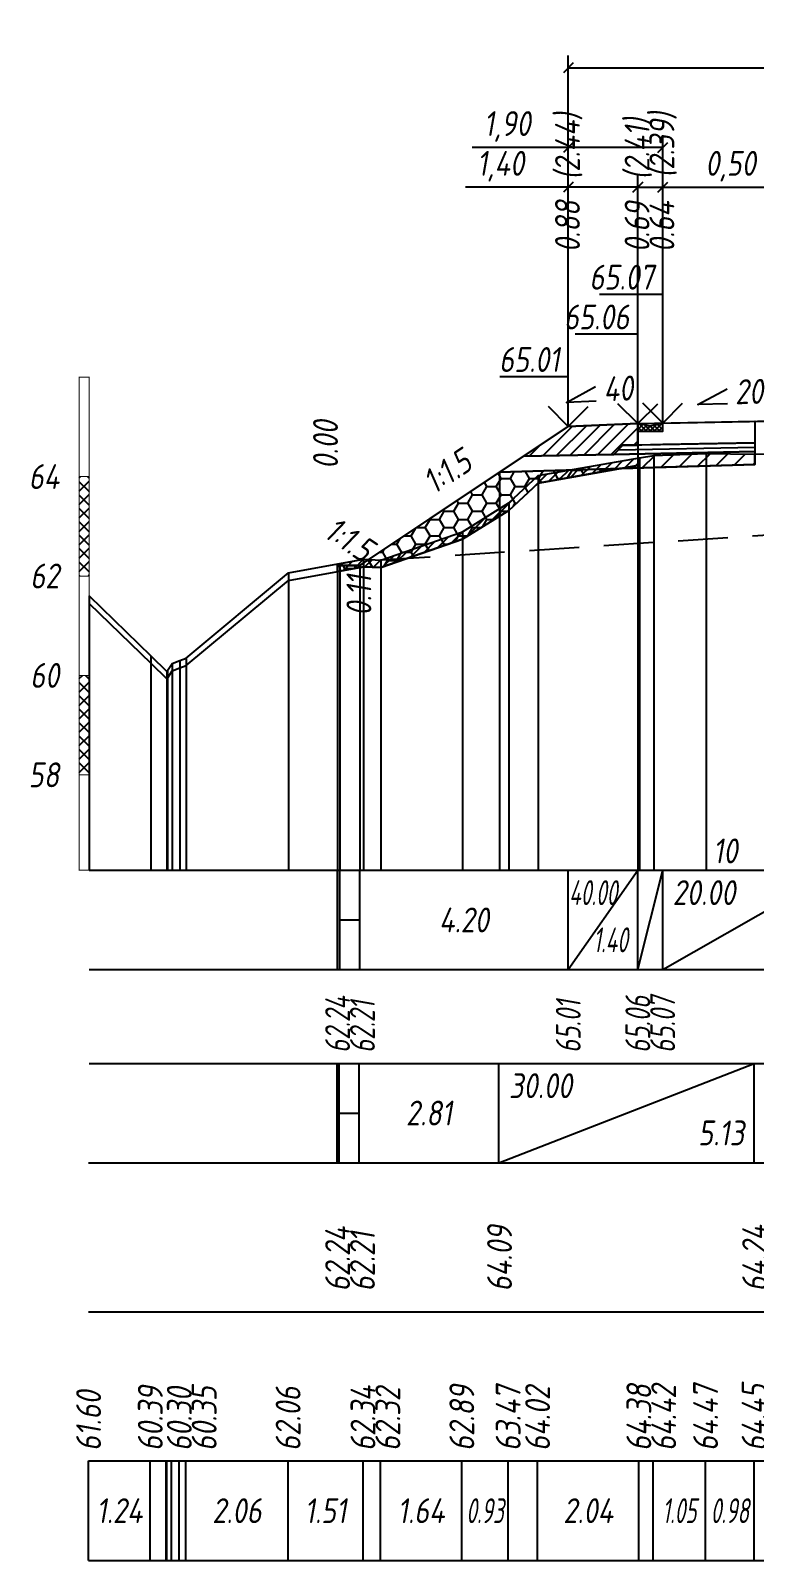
# Model space of a CAD drawing. Extents: x -717 to 1451, y -133302 to 233.
# Drawn here: x -394.8 to -321.9, y -131418.7 to -131264.8 of the extents above; entities that cross this region are included whole.
import ezdxf
from ezdxf.enums import TextEntityAlignment as Align

# ---------------------------------------------------------------- set-up
doc = ezdxf.new("R2010")
doc.units = 0
doc.linetypes.add('штриховая', pattern=[0.75, 0.5, -0.25])
for name, color, linetype in [('Интерполированный поперечник', 2, 'Continuous'), ('Код_510', 7, 'Continuous'), ('Код_514', 1, 'Continuous'), ('Код_516', 1, 'Continuous'), ('Контур_0', 7, 'Continuous'), ('Контур_2521', 7, 'Continuous'), ('Контур_2564', 7, 'Continuous'), ('Контур_2660', 7, 'Continuous'), ('Контур_2665', 7, 'Continuous'), ('Контур_400', 7, 'Continuous'), ('Контур_508', 7, 'Continuous'), ('Контур_512', 7, 'Continuous'), ('Контур_513', 7, 'Continuous'), ('Контур_818', 7, 'Continuous'), ('Красный поперечник', 1, 'Continuous'), ('Линейка абсолютных высот', 7, 'Continuous'), ('Объём_2501', 7, 'Continuous'), ('Объём_2564', 7, 'Continuous'), ('Объём_2650', 7, 'Continuous'), ('Объём_2660', 7, 'Continuous'), ('Объём_2661', 7, 'Continuous'), ('Объём_2663', 7, 'Continuous'), ('Объём_2664', 7, 'Continuous'), ('Объём_2665', 7, 'Continuous'), ('Объём_2666', 7, 'Continuous'), ('Откосы', 7, 'Continuous'), ('Отметки покрытия', 7, 'Continuous'), ('Рабочие отметки', 7, 'Continuous'), ('Рабочие отметки доп.', 7, 'Continuous'), ('Слои выравнивания', 7, 'Continuous'), ('Таблица', 7, 'Continuous'), ('Уклоны проезжей части', 7, 'Continuous'), ('Черный поперечник', 3, 'Continuous')]:
    doc.layers.add(name, color=color, linetype=linetype)
for name, color, linetype, true_color in [('Контур_2540', 2, 'Continuous', 0xffff00), ('Контур_2560', 2, 'Continuous', 0xffff00), ('Контур_2561', 7, 'Continuous', 0xff8040), ('Контур_2562', 3, 'Continuous', 0x00ff00), ('Контур_2563', 7, 'Continuous', 0xff8000), ('Контур_2570', 7, 'Continuous', 0x80ff00), ('Контур_2736', 4, 'Continuous', 0x00ffff), ('Контур_2737', 4, 'Continuous', 0x00ffff), ('Контур_2738', 4, 'Continuous', 0x00ffff), ('Контур_2739', 4, 'Continuous', 0x00ffff), ('Контур_2741', 4, 'Continuous', 0x00ffff), ('Контур_2742', 4, 'Continuous', 0x00ffff), ('Контур_2743', 4, 'Continuous', 0x00ffff), ('Контур_2744', 7, 'Continuous', 0xa4ffff), ('Контур_2745', 7, 'Continuous', 0xa4ffff), ('Контур_2747', 4, 'Continuous', 0x00ffff), ('Контур_2748', 4, 'Continuous', 0x00ffff), ('Контур_2749', 4, 'Continuous', 0x00ffff), ('Контур_2750', 4, 'Continuous', 0x00ffff), ('Контур_2751', 4, 'Continuous', 0x00ffff), ('Контур_2752', 4, 'Continuous', 0x00ffff), ('Контур_402', 7, 'Continuous', 0xff6464), ('Контур_703', 4, 'Continuous', 0x00ffff), ('Контур_705', 4, 'Continuous', 0x00ffff), ('Контур_707', 4, 'Continuous', 0x00ffff), ('Контур_720', 131, 'Continuous', 0xaaffff), ('Объём_2500', 7, 'Continuous', 0xc0c0c0), ('Объём_2520', 7, 'Continuous', 0x80ffff), ('Объём_2540', 2, 'Continuous', 0xffff00), ('Объём_2560', 2, 'Continuous', 0xffff00), ('Объём_2561', 7, 'Continuous', 0xff8040), ('Объём_2562', 3, 'Continuous', 0x00ff00), ('Объём_2563', 7, 'Continuous', 0xff8000), ('Объём_2570', 7, 'Continuous', 0x80ff00), ('Объём_2600', 7, 'Continuous', 0x808000), ('Объём_2746', 2, 'Continuous', 0xffff00)]:
    doc.layers.add(name, color=color, linetype=linetype, true_color=true_color)
doc.styles.get("Standard").update_dxf_attribs({"font": 'txt', "height": 2.5})
doc.styles.add('М', font='romand.shx', dxfattribs={"width": 0.8, "oblique": 10, "height": 2.5})
doc.dimstyles.new('ISO-25', dxfattribs={"dimtxt": 2.5, "dimasz": 2.5, "dimexe": 1.25, "dimexo": 0.625, "dimtad": 1, "dimtxsty": 'Standard', "dimcen": 2.5, "dimadec": 0, "dimazin": 0, "dimtfac": 1, "dimtmove": 0, "dimatfit": 3, "dimfxl": 1, "dimarcsym": 0})
pattern_1 = [(45.00000125, (-468.8622, 6.72375), (-0.6735192404, 0.673519211), []), (135.00000034, (-468.8622, 6.72375), (-0.673519222, -0.67351923), [])]

# ---------------------------------------------------------------- blocks, each defined once
blk = doc.blocks.new('_Oblique')
at = {"color": 0, "linetype": 'ByBlock', "lineweight": -2}
blk.add_line((-0.5, -0.5), (0.5, 0.5), dxfattribs=at)
blk = doc.blocks.new('*D2786')
at = {"color": 0, "lineweight": -2, "transparency": 16777216}
for p, q in [((-340.65, -131280.57), (-351, -131280.57)), ((-340.65, -131304.07), (-340.65, -131279.32)), ((-333.65, -131280.57), (-340.65, -131280.57)), ((-333.65, -131303.79), (-333.65, -131279.32))]:
    blk.add_line(p, q, dxfattribs=at)
at = {"layer": 'Defpoints', "color": 0, "transparency": 16777216}
for p in [(-333.65, -131280.57), (-340.65, -131304.7), (-333.65, -131304.42)]:
    blk.add_point(p, dxfattribs=at)
at = {"color": 0, "lineweight": -2, "transparency": 16777216, "rotation": 180}
blk.add_blockref('_Oblique', (-340.65, -131280.57), dxfattribs=at)
at = {"color": 0, "lineweight": -2, "transparency": 16777216}
blk.add_blockref('_Oblique', (-333.65, -131280.57), dxfattribs=at)
at = {"color": 0, "transparency": 16777216, "insert": (-347.46, -131278.46), "char_height": 2.5, "width": 8.75, "attachment_point": 5, "style": 'М'}
blk.add_mtext('1,40', dxfattribs=at)
blk = doc.blocks.new('*D2788')
at = {"color": 0, "lineweight": -2, "transparency": 16777216}
for p, q in [((-333.65, -131303.79), (-333.65, -131279.32)), ((-333.65, -131280.57), (-331.15, -131280.57)), ((-331.15, -131303.74), (-331.15, -131279.32)), ((-331.15, -131280.57), (-320.56, -131280.57))]:
    blk.add_line(p, q, dxfattribs=at)
at = {"layer": 'Defpoints', "color": 0, "transparency": 16777216}
for p in [(-331.15, -131280.57), (-333.65, -131304.42), (-331.15, -131304.37)]:
    blk.add_point(p, dxfattribs=at)
at = {"color": 0, "lineweight": -2, "transparency": 16777216, "rotation": 180}
blk.add_blockref('_Oblique', (-333.65, -131280.57), dxfattribs=at)
at = {"color": 0, "lineweight": -2, "transparency": 16777216}
blk.add_blockref('_Oblique', (-331.15, -131280.57), dxfattribs=at)
at = {"color": 0, "transparency": 16777216, "insert": (-324.32, -131278.46), "char_height": 2.5, "width": 9.1667, "attachment_point": 5, "style": 'М'}
blk.add_mtext('0,50', dxfattribs=at)
blk = doc.blocks.new('*D2791')
at = {"color": 0, "lineweight": -2, "transparency": 16777216}
for p, q in [((-340.65, -131304.07), (-340.65, -131275.32)), ((-331.15, -131303.74), (-331.15, -131275.32)), ((-340.65, -131276.57), (-350.33, -131276.57)), ((-331.15, -131276.57), (-340.65, -131276.57))]:
    blk.add_line(p, q, dxfattribs=at)
at = {"layer": 'Defpoints', "color": 0, "transparency": 16777216}
for p in [(-331.15, -131276.57), (-340.65, -131304.7), (-331.15, -131304.37)]:
    blk.add_point(p, dxfattribs=at)
at = {"color": 0, "lineweight": -2, "transparency": 16777216, "rotation": 180}
blk.add_blockref('_Oblique', (-340.65, -131276.57), dxfattribs=at)
at = {"color": 0, "lineweight": -2, "transparency": 16777216}
blk.add_blockref('_Oblique', (-331.15, -131276.57), dxfattribs=at)
at = {"color": 0, "transparency": 16777216, "insert": (-346.79, -131274.46), "char_height": 2.5, "width": 8.75, "attachment_point": 5, "style": 'М'}
blk.add_mtext('1,90', dxfattribs=at)
blk = doc.blocks.new('*D2792')
at = {"color": 0, "lineweight": -2, "transparency": 16777216}
for p, q in [((-340.65, -131304.07), (-340.65, -131267.32)), ((-219.43, -131304.63), (-219.43, -131267.32)), ((-340.65, -131268.57), (-219.43, -131268.57))]:
    blk.add_line(p, q, dxfattribs=at)
at = {"layer": 'Defpoints', "color": 0, "transparency": 16777216}
for p in [(-219.43, -131268.57), (-340.65, -131304.7), (-219.43, -131305.25)]:
    blk.add_point(p, dxfattribs=at)
at = {"color": 0, "lineweight": -2, "transparency": 16777216, "rotation": 180}
blk.add_blockref('_Oblique', (-340.65, -131268.57), dxfattribs=at)
at = {"color": 0, "lineweight": -2, "transparency": 16777216}
blk.add_blockref('_Oblique', (-219.43, -131268.57), dxfattribs=at)
at = {"color": 0, "transparency": 16777216, "insert": (-280.04, -131266.46), "char_height": 2.5, "width": 12.5, "attachment_point": 5, "style": 'М'}
blk.add_mtext('24,24', dxfattribs=at)

msp = doc.modelspace()

# ---------------------------------------------------------------- hatches: boundary and pattern name
h = msp.add_hatch()
h.set_pattern_fill('ANSI37', color=256, scale=0.1)
h.set_pattern_definition([(45, (-332.4039, -131304.60292), (-0.22451, 0.22451), []), (135, (-332.4039, -131304.60292), (-0.22451, -0.22451), [])])
h.paths.add_polyline_path([(-333.654, -131304.353), (-333.654, -131305.106), (-331.148, -131305.106), (-331.154, -131304.303), (-332.404, -131304.603)])
at = {"layer": 'Линейка абсолютных высот'}
h = msp.add_hatch(dxfattribs=at)
h.set_pattern_fill('ANSI37', scale=0.3, style=0)
h.set_pattern_definition(pattern_1)
h.paths.add_polyline_path([(-388.862, -131319.678), (-388.862, -131309.678), (-389.862, -131309.678), (-389.862, -131319.678)])
h = msp.add_hatch(dxfattribs=at)
h.set_pattern_fill('ANSI37', scale=0.3, style=0)
h.set_pattern_definition(pattern_1)
h.paths.add_polyline_path([(-388.862, -131339.678), (-388.862, -131329.678), (-389.862, -131329.678), (-389.862, -131339.678)])
at = {"layer": 'Объём_2563'}
h = msp.add_hatch(dxfattribs=at)
h.set_pattern_fill('ANSI31', color=256, scale=0.3)
h.set_pattern_definition([(45, (-468.8622, 6.72375), (-0.673519209, 0.673519209), [])])
h.paths.add_polyline_path([(-340.654, -131304.633), (-333.654, -131304.353), (-333.654, -131306.503), (-335.154, -131306.533), (-336.072, -131307.451), (-345.154, -131307.633)])
at = {"layer": 'Объём_2570'}
h = msp.add_hatch(dxfattribs=at)
h.set_pattern_fill('ANSI31', color=256, scale=0.2)
h.set_pattern_definition([(45, (-468.8622, 6.72375), (-0.449012806, 0.449012806), [])])
h.paths.add_polyline_path([(-333.497, -131308.527), (-343.685, -131310.33), (-346.644, -131313.083), (-351.309, -131315.973), (-359.504, -131318.837), (-361.252, -131318.751), (-363.862, -131319.225), (-363.862, -131318.475), (-361.252, -131318.001), (-359.504, -131318.087), (-351.309, -131315.223), (-346.644, -131312.333), (-343.685, -131309.58), (-333.497, -131307.777)])
at = {"layer": 'Объём_2600'}
h = msp.add_hatch(dxfattribs=at)
h.set_pattern_fill('ANSI31', color=6, scale=0.4)
h.set_pattern_definition([(45, (-468.8622, 6.7237), (-0.898025612, 0.898025612), [])])
h.paths.add_polyline_path([(-332.05, -131307.563), (-326.783, -131307.341), (-321.898, -131307.419), (-321.898, -131308.473), (-335.497, -131308.881), (-333.497, -131308.527), (-333.497, -131307.777)])
h = msp.add_hatch(dxfattribs=at)
h.set_pattern_fill('HONEY', color=5, scale=0.3)
h.set_pattern_definition([(0, (-468.8622, 6.72375), (1.42875, 0.8248891935), [0.9525, -1.905]), (120, (-468.8622, 6.72375), (-1.428749997, 0.824889199), [0.9525, -1.905]), (60, (-468.8622, 6.72375), (3e-09, 1.6497783924), [-1.905, 0.9525])])
h.paths.add_polyline_path([(-343.685, -131310.33), (-346.644, -131313.083), (-351.309, -131315.973), (-359.504, -131318.837), (-361.252, -131318.751), (-363.862, -131319.225), (-363.862, -131318.475), (-363.64, -131318.624), (-361.64, -131318.624), (-347.569, -131309.243), (-335.497, -131308.881)])

# ---------------------------------------------------------------- linework, layer by layer
msp.add_lwpolyline([(-333.654, -131304.353), (-333.654, -131305.106), (-331.148, -131305.106), (-331.154, -131304.303), (-332.404, -131304.603), (-333.654, -131304.353)])
at = {"layer": 'Интерполированный поперечник', "linetype": 'штриховая', "ltscale": 10, "flags": 128}
msp.add_lwpolyline([(-359.532, -131318.067), (-220.643, -131309.078)], dxfattribs=at)
at = {"layer": 'Код_510'}
for p, q in [((-388.916, -131418.698), (-388.916, -131408.698)), ((-382.707, -131418.698), (-382.707, -131408.698)), ((-381.1, -131418.698), (-381.1, -131408.698)), ((-381.036, -131418.698), (-381.036, -131408.698)), ((-380.566, -131418.698), (-380.566, -131408.698)), ((-379.786, -131418.698), (-379.786, -131408.698)), ((-379.145, -131418.698), (-379.145, -131408.698)), ((-368.841, -131418.698), (-368.841, -131408.698)), ((-361.306, -131418.698), (-361.306, -131408.698)), ((-359.559, -131418.698), (-359.559, -131408.698)), ((-351.363, -131418.698), (-351.363, -131408.698)), ((-346.698, -131418.698), (-346.698, -131408.698)), ((-343.74, -131418.698), (-343.74, -131408.698)), ((-333.552, -131418.698), (-333.552, -131408.698)), ((-332.104, -131418.698), (-332.104, -131408.698)), ((-326.838, -131418.698), (-326.838, -131408.698)), ((-321.952, -131418.698), (-321.952, -131408.698))]:
    msp.add_line(p, q, dxfattribs=at)
at = {"layer": 'Код_514'}
for p, q in [((-363.862, -131359.276), (-363.862, -131349.276)), ((-363.64, -131359.276), (-363.64, -131349.276)), ((-361.64, -131359.276), (-361.64, -131349.276)), ((-340.654, -131359.276), (-340.654, -131349.276)), ((-340.654, -131359.276), (-333.654, -131349.276)), ((-333.654, -131359.276), (-333.654, -131349.276)), ((-333.654, -131359.276), (-331.154, -131349.276)), ((-331.154, -131359.276), (-331.154, -131349.276)), ((-331.154, -131359.276), (-313.654, -131349.276)), ((-363.64, -131354.276), (-361.64, -131354.276))]:
    msp.add_line(p, q, dxfattribs=at)
at = {"layer": 'Код_516'}
for p, q in [((-363.916, -131378.698), (-363.916, -131368.698)), ((-363.694, -131378.698), (-363.694, -131368.698)), ((-361.694, -131378.698), (-361.694, -131368.698)), ((-347.624, -131378.698), (-347.624, -131368.698)), ((-347.624, -131378.698), (-321.952, -131368.698)), ((-321.952, -131378.698), (-321.952, -131368.698)), ((-363.694, -131373.698), (-361.694, -131373.698))]:
    msp.add_line(p, q, dxfattribs=at)
at = {"layer": 'Контур_0', "flags": 128}
for points in [[(-340.654, -131304.633), (-360.743, -131318.026), (-360.743, -131318.026), (-360.743, -131318.026), (-360.743, -131318.026), (-360.743, -131318.026), (-360.743, -131318.026), (-360.743, -131318.026), (-360.743, -131318.026), (-360.743, -131318.026), (-360.743, -131318.026), (-360.743, -131318.026), (-360.743, -131318.026), (-360.743, -131318.026), (-360.743, -131318.026), (-361.64, -131318.624), (-363.64, -131318.624), (-363.862, -131318.475), (-363.862, -131318.475), (-363.862, -131318.475), (-363.862, -131318.475), (-363.862, -131318.475), (-363.862, -131318.475), (-363.862, -131318.475), (-363.862, -131318.475), (-363.862, -131318.475), (-363.862, -131318.475), (-363.862, -131318.475), (-363.862, -131318.475), (-363.862, -131318.475)], [(-340.654, -131304.633), (-360.743, -131318.026), (-360.743, -131318.026), (-360.743, -131318.026), (-360.743, -131318.026), (-360.743, -131318.026), (-360.743, -131318.026), (-360.743, -131318.026), (-360.743, -131318.026), (-360.743, -131318.026), (-360.743, -131318.026), (-360.743, -131318.026), (-360.743, -131318.026), (-360.743, -131318.026), (-360.743, -131318.026), (-361.64, -131318.624)], [(-331.154, -131306.453), (-333.654, -131306.503), (-333.654, -131304.353), (-321.898, -131304.118), (-321.898, -131306.268), (-331.154, -131306.453), (-331.154, -131306.453)], [(-345.154, -131307.633), (-336.072, -131307.451), (-335.154, -131306.533), (-333.654, -131306.503)], [(-335.154, -131306.533), (-321.898, -131306.268), (-321.898, -131307.168), (-336.072, -131307.451), (-335.154, -131306.533), (-335.154, -131306.533)]]:
    msp.add_lwpolyline(points, dxfattribs=at)
at = {"layer": 'Контур_2521', "color": 250, "flags": 128}
msp.add_lwpolyline([(-335.613, -131306.992), (-321.898, -131306.718)], dxfattribs=at)
at = {"layer": 'Контур_2540', "flags": 128}
msp.add_lwpolyline([(-336.072, -131307.451), (-321.898, -131307.168), (-321.898, -131308.473), (-347.569, -131309.243), (-345.154, -131307.633), (-336.072, -131307.451), (-336.072, -131307.451)], dxfattribs=at)
at = {"layer": 'Контур_2560', "flags": 128}
msp.add_lwpolyline([(-340.654, -131304.633), (-340.654, -131304.633), (-340.654, -131304.633), (-333.654, -131304.353)], dxfattribs=at)
at = {"layer": 'Контур_2561', "flags": 128}
msp.add_lwpolyline([(-333.654, -131304.353), (-333.654, -131304.353), (-340.654, -131304.633), (-340.654, -131304.633), (-333.654, -131304.353)], dxfattribs=at)
at = {"layer": 'Контур_2562', "flags": 128}
msp.add_lwpolyline([(-340.654, -131304.633), (-340.654, -131304.633), (-340.654, -131304.633), (-340.654, -131304.633), (-340.654, -131304.633)], dxfattribs=at)
at = {"layer": 'Контур_2563', "flags": 128}
msp.add_lwpolyline([(-340.654, -131304.633), (-333.654, -131304.353), (-333.654, -131306.503), (-335.154, -131306.533), (-336.072, -131307.451), (-345.154, -131307.633), (-340.654, -131304.633), (-340.654, -131304.633)], dxfattribs=at)
at = {"layer": 'Контур_2564', "flags": 128}
msp.add_lwpolyline([(-340.654, -131304.633), (-333.654, -131304.353)], dxfattribs=at)
at = {"layer": 'Контур_2570', "flags": 128}
msp.add_lwpolyline([(-388.862, -131322.436), (-382.652, -131328.456), (-381.046, -131330.026), (-380.982, -131329.942), (-380.511, -131329.225), (-379.732, -131328.93), (-379.09, -131328.688), (-368.787, -131320.121), (-361.252, -131318.751), (-359.504, -131318.837), (-359.504, -131318.837), (-351.309, -131315.973), (-346.644, -131313.083), (-343.685, -131310.33), (-333.497, -131308.527), (-333.497, -131307.777), (-332.05, -131307.563), (-326.783, -131307.341), (-321.898, -131307.419)], dxfattribs=at)
at = {"layer": 'Контур_2660', "flags": 128}
msp.add_lwpolyline([(-347.569, -131309.243), (-321.898, -131308.473)], dxfattribs=at)
at = {"layer": 'Контур_2665', "flags": 128}
msp.add_lwpolyline([(-340.654, -131304.633), (-340.654, -131304.633)], dxfattribs=at)
at = {"layer": 'Контур_2736', "flags": 128}
for points in [[(-340.654, -131304.633), (-360.743, -131318.026)], [(-360.743, -131318.026), (-361.64, -131318.624)]]:
    msp.add_lwpolyline(points, dxfattribs=at)
at = {"layer": 'Контур_2737', "flags": 128}
msp.add_lwpolyline([(-360.743, -131318.026), (-360.743, -131318.026)], dxfattribs=at)
at = {"layer": 'Контур_2738', "flags": 128}
msp.add_lwpolyline([(-360.743, -131318.026), (-360.743, -131318.026)], dxfattribs=at)
at = {"layer": 'Контур_2739', "flags": 128}
msp.add_lwpolyline([(-360.743, -131318.026), (-360.743, -131318.026)], dxfattribs=at)
at = {"layer": 'Контур_2741', "flags": 128}
msp.add_lwpolyline([(-363.862, -131318.475), (-363.862, -131318.475)], dxfattribs=at)
at = {"layer": 'Контур_2742', "flags": 128}
msp.add_lwpolyline([(-363.862, -131318.475), (-363.862, -131318.475)], dxfattribs=at)
at = {"layer": 'Контур_2743', "flags": 128}
msp.add_lwpolyline([(-363.862, -131318.475), (-363.862, -131318.475)], dxfattribs=at)
at = {"layer": 'Контур_2744', "flags": 128}
msp.add_lwpolyline([(-363.862, -131318.475), (-363.862, -131318.475)], dxfattribs=at)
msp.add_lwpolyline([(-363.862, -131318.475), (-363.862, -131318.475)], dxfattribs=at)
msp.add_lwpolyline([(-363.862, -131318.475), (-363.862, -131318.475)], dxfattribs=at)
msp.add_lwpolyline([(-363.862, -131318.475), (-363.862, -131318.475)], dxfattribs=at)
msp.add_lwpolyline([(-363.862, -131318.475), (-363.862, -131318.475)], dxfattribs=at)
msp.add_lwpolyline([(-363.862, -131318.475), (-363.862, -131318.475)], dxfattribs=at)
at = {"layer": 'Контур_2745', "flags": 128}
msp.add_lwpolyline([(-360.743, -131318.026), (-360.743, -131318.026)], dxfattribs=at)
msp.add_lwpolyline([(-360.743, -131318.026), (-360.743, -131318.026)], dxfattribs=at)
msp.add_lwpolyline([(-360.743, -131318.026), (-360.743, -131318.026)], dxfattribs=at)
msp.add_lwpolyline([(-360.743, -131318.026), (-360.743, -131318.026)], dxfattribs=at)
msp.add_lwpolyline([(-360.743, -131318.026), (-360.743, -131318.026)], dxfattribs=at)
msp.add_lwpolyline([(-360.743, -131318.026), (-360.743, -131318.026)], dxfattribs=at)
at = {"layer": 'Контур_2747', "flags": 128}
msp.add_lwpolyline([(-360.743, -131318.026), (-360.743, -131318.026)], dxfattribs=at)
at = {"layer": 'Контур_2748', "flags": 128}
msp.add_lwpolyline([(-360.743, -131318.026), (-360.743, -131318.026)], dxfattribs=at)
at = {"layer": 'Контур_2749', "flags": 128}
msp.add_lwpolyline([(-360.743, -131318.026), (-360.743, -131318.026)], dxfattribs=at)
at = {"layer": 'Контур_2750', "flags": 128}
msp.add_lwpolyline([(-363.862, -131318.475), (-363.862, -131318.475)], dxfattribs=at)
at = {"layer": 'Контур_2751', "flags": 128}
msp.add_lwpolyline([(-363.862, -131318.475), (-363.862, -131318.475)], dxfattribs=at)
at = {"layer": 'Контур_2752', "flags": 128}
msp.add_lwpolyline([(-363.862, -131318.475), (-363.862, -131318.475)], dxfattribs=at)
at = {"layer": 'Контур_400', "flags": 128}
msp.add_lwpolyline([(-333.654, -131304.353), (-331.154, -131304.303), (-331.154, -131304.303), (-331.154, -131304.303), (-331.154, -131304.303), (-331.154, -131304.303), (-331.154, -131304.303), (-313.654, -131303.953), (-291.372, -131303.507)], dxfattribs=at)
at = {"layer": 'Контур_402', "flags": 128}
msp.add_lwpolyline([(-347.569, -131309.243), (-321.898, -131308.473), (-321.898, -131307.419), (-297.692, -131306.843), (-291.372, -131306.751), (-278.278, -131306.561), (-261.245, -131306.36), (-259.898, -131306.387), (-259.898, -131306.337), (-258.632, -131306.362), (-258.632, -131306.312), (-240.944, -131306.666), (-240.944, -131309.07), (-212.32, -131309.929)], dxfattribs=at)
at = {"layer": 'Контур_508', "flags": 128}
msp.add_lwpolyline([(-363.862, -131318.475), (-363.64, -131318.624), (-361.64, -131318.624), (-347.569, -131309.243), (-321.898, -131308.473), (-321.898, -131307.419), (-297.692, -131306.843), (-291.372, -131306.751), (-278.278, -131306.561), (-261.245, -131306.36), (-259.898, -131306.387), (-259.898, -131306.337), (-258.632, -131306.362), (-258.632, -131306.312), (-240.944, -131306.666), (-240.944, -131309.07), (-212.32, -131309.929), (-202.937, -131316.184), (-200.937, -131316.184), (-191.087, -131309.617)], dxfattribs=at)
at = {"layer": 'Контур_512', "flags": 128}
msp.add_lwpolyline([(-363.862, -131318.475), (-363.64, -131318.624), (-361.64, -131318.624), (-347.569, -131309.243), (-321.898, -131308.473)], dxfattribs=at)
at = {"layer": 'Контур_513', "flags": 128}
msp.add_lwpolyline([(-363.862, -131318.475), (-363.64, -131318.624), (-361.64, -131318.624), (-347.569, -131309.243), (-321.898, -131308.473), (-321.898, -131307.419), (-297.692, -131306.843), (-291.372, -131306.751), (-278.278, -131306.561), (-261.245, -131306.36), (-259.898, -131306.387), (-259.898, -131306.337), (-258.632, -131306.362), (-258.632, -131306.312), (-240.944, -131306.666), (-240.944, -131309.07), (-212.32, -131309.929), (-202.937, -131316.184), (-200.937, -131316.184), (-191.087, -131309.617)], dxfattribs=at)
at = {"layer": 'Контур_703', "flags": 128}
msp.add_lwpolyline([(-340.654, -131304.633), (-360.743, -131318.026)], dxfattribs=at)
at = {"layer": 'Контур_705', "flags": 128}
msp.add_lwpolyline([(-360.743, -131318.026), (-360.743, -131318.026)], dxfattribs=at)
at = {"layer": 'Контур_707', "flags": 128}
msp.add_lwpolyline([(-363.64, -131318.624), (-363.862, -131318.475)], dxfattribs=at)
at = {"layer": 'Контур_720', "flags": 128}
msp.add_lwpolyline([(-361.64, -131318.624), (-363.64, -131318.624)], dxfattribs=at)
at = {"layer": 'Контур_818', "flags": 128}
msp.add_lwpolyline([(-363.862, -131319.225), (-361.252, -131318.751), (-359.504, -131318.837), (-359.504, -131318.837), (-351.309, -131315.973), (-346.644, -131313.083), (-343.685, -131310.33), (-333.497, -131308.527), (-333.497, -131307.777), (-332.05, -131307.563), (-326.783, -131307.341), (-321.898, -131307.419)], dxfattribs=at)
at = {"layer": 'Красный поперечник'}
for p, q in [((-361.64, -131318.624), (-340.654, -131304.633)), ((-340.654, -131304.633), (-333.654, -131304.353)), ((-333.654, -131304.353), (-331.154, -131304.303)), ((-331.154, -131304.303), (-313.654, -131303.953)), ((-347.569, -131309.243), (-347.569, -131349.276)), ((-363.862, -131318.475), (-363.862, -131349.276)), ((-363.862, -131318.475), (-363.64, -131318.624)), ((-363.64, -131318.624), (-363.64, -131349.276)), ((-363.64, -131318.624), (-361.64, -131318.624)), ((-361.64, -131318.624), (-361.64, -131349.276))]:
    msp.add_line(p, q, dxfattribs=at)
at = {"layer": 'Линейка абсолютных высот', "color": 7, "const_width": 0.1, "flags": 128}
for points in [[(-388.862, -131309.678), (-388.862, -131299.678), (-389.862, -131299.678), (-389.862, -131309.678), (-388.862, -131309.678)], [(-388.862, -131319.678), (-388.862, -131309.678), (-389.862, -131309.678), (-389.862, -131319.678), (-388.862, -131319.678)], [(-388.862, -131329.678), (-388.862, -131319.678), (-389.862, -131319.678), (-389.862, -131329.678), (-388.862, -131329.678)], [(-388.862, -131339.678), (-388.862, -131329.678), (-389.862, -131329.678), (-389.862, -131339.678), (-388.862, -131339.678)], [(-388.862, -131349.276), (-388.862, -131339.678), (-389.862, -131339.678), (-389.862, -131349.276), (-388.862, -131349.276)]]:
    msp.add_lwpolyline(points, dxfattribs=at)
at = {"layer": 'Объём_2500', "flags": 128}
msp.add_lwpolyline([(-331.154, -131306.453), (-333.654, -131306.503), (-333.654, -131304.353), (-321.898, -131304.118), (-321.898, -131306.268), (-331.154, -131306.453), (-331.154, -131306.453)], dxfattribs=at)
at = {"layer": 'Объём_2501', "flags": 128}
msp.add_lwpolyline([(-333.654, -131304.353), (-331.154, -131304.303), (-331.154, -131304.303), (-331.154, -131304.303), (-331.154, -131304.303), (-331.154, -131304.303), (-331.154, -131304.303), (-313.654, -131303.953), (-291.372, -131303.507)], dxfattribs=at)
at = {"layer": 'Объём_2520', "color": 250, "flags": 128}
msp.add_lwpolyline([(-335.154, -131306.533), (-321.898, -131306.268), (-321.898, -131307.168), (-336.072, -131307.451), (-335.154, -131306.533), (-335.154, -131306.533)], dxfattribs=at)
at = {"layer": 'Объём_2540', "flags": 128}
msp.add_lwpolyline([(-336.072, -131307.451), (-321.898, -131307.168), (-321.898, -131308.473), (-347.569, -131309.243), (-345.154, -131307.633), (-336.072, -131307.451), (-336.072, -131307.451)], dxfattribs=at)
at = {"layer": 'Объём_2560', "flags": 128}
msp.add_lwpolyline([(-340.654, -131304.633), (-340.654, -131304.633), (-340.654, -131304.633), (-333.654, -131304.353)], dxfattribs=at)
at = {"layer": 'Объём_2561', "flags": 128}
msp.add_lwpolyline([(-333.654, -131304.353), (-333.654, -131304.353), (-340.654, -131304.633), (-340.654, -131304.633), (-333.654, -131304.353)], dxfattribs=at)
at = {"layer": 'Объём_2562', "flags": 128}
msp.add_lwpolyline([(-340.654, -131304.633), (-340.654, -131304.633), (-340.654, -131304.633), (-340.654, -131304.633), (-340.654, -131304.633)], dxfattribs=at)
at = {"layer": 'Объём_2563', "color": 250, "flags": 128}
msp.add_lwpolyline([(-340.654, -131304.633), (-333.654, -131304.353), (-333.654, -131306.503), (-335.154, -131306.533), (-336.072, -131307.451), (-345.154, -131307.633), (-340.654, -131304.633), (-340.654, -131304.633)], dxfattribs=at)
at = {"layer": 'Объём_2564', "flags": 128}
msp.add_lwpolyline([(-340.654, -131304.633), (-333.654, -131304.353)], dxfattribs=at)
at = {"layer": 'Объём_2570', "flags": 128}
msp.add_lwpolyline([(-333.497, -131308.527), (-343.685, -131310.33), (-346.644, -131313.083), (-351.309, -131315.973), (-359.504, -131318.837), (-361.252, -131318.751), (-363.862, -131319.225), (-363.862, -131318.475), (-361.252, -131318.001), (-359.504, -131318.087), (-351.309, -131315.223), (-346.644, -131312.333), (-343.685, -131309.58), (-333.497, -131307.777), (-333.497, -131308.527), (-333.497, -131308.527)], dxfattribs=at)
at = {"layer": 'Объём_2600', "color": 5, "flags": 128}
msp.add_lwpolyline([(-343.685, -131310.33), (-346.644, -131313.083), (-351.309, -131315.973), (-359.504, -131318.837), (-361.252, -131318.751), (-363.862, -131319.225), (-363.862, -131318.475), (-363.64, -131318.624), (-361.64, -131318.624), (-347.569, -131309.243), (-335.497, -131308.881), (-343.685, -131310.33), (-343.685, -131310.33)], dxfattribs=at)
at = {"layer": 'Объём_2650', "color": 6, "flags": 128}
msp.add_lwpolyline([(-332.05, -131307.563), (-326.783, -131307.341), (-321.898, -131307.419), (-321.898, -131308.473), (-335.497, -131308.881), (-333.497, -131308.527), (-333.497, -131307.777), (-332.05, -131307.563), (-332.05, -131307.563)], dxfattribs=at)
at = {"layer": 'Объём_2660', "flags": 128}
msp.add_lwpolyline([(-347.569, -131309.243), (-321.898, -131308.473)], dxfattribs=at)
at = {"layer": 'Объём_2661', "flags": 128}
msp.add_lwpolyline([(-340.654, -131304.633), (-360.743, -131318.026)], dxfattribs=at)
at = {"layer": 'Объём_2663', "flags": 128}
for points in [[(-363.64, -131318.624), (-363.862, -131318.475)], [(-360.743, -131318.026), (-361.64, -131318.624)]]:
    msp.add_lwpolyline(points, dxfattribs=at)
at = {"layer": 'Объём_2664', "flags": 128}
msp.add_lwpolyline([(-361.64, -131318.624), (-363.64, -131318.624)], dxfattribs=at)
at = {"layer": 'Объём_2665', "flags": 128}
msp.add_lwpolyline([(-340.654, -131304.633), (-340.654, -131304.633)], dxfattribs=at)
at = {"layer": 'Объём_2666', "flags": 128}
msp.add_lwpolyline([(-340.654, -131304.633), (-360.743, -131318.026)], dxfattribs=at)
at = {"layer": 'Объём_2746', "flags": 128}
msp.add_lwpolyline([(-321.898, -131308.473), (-335.497, -131308.881), (-333.497, -131308.527), (-333.497, -131307.777), (-332.05, -131307.563), (-326.783, -131307.341), (-321.898, -131307.419), (-321.898, -131308.473), (-321.898, -131308.473)], dxfattribs=at)
at = {"layer": 'Откосы', "color": 1, "flags": 128}
for points in [[(-337.845, -131302.099), (-340.843, -131302.219), (-337.905, -131300.601)], [(-324.63, -131302.361), (-327.629, -131302.421), (-324.66, -131300.861)]]:
    msp.add_lwpolyline(points, dxfattribs=at)
at = {"layer": 'Отметки покрытия', "color": 1}
for p, q in [((-331.154, -131291.353), (-337.504, -131291.353)), ((-331.154, -131304.303), (-331.154, -131291.353)), ((-333.654, -131295.353), (-339.954, -131295.353)), ((-333.654, -131304.353), (-333.654, -131295.353)), ((-340.654, -131299.633), (-347.554, -131299.633)), ((-340.654, -131304.633), (-340.654, -131299.633)), ((-333.654, -131304.353), (-335.654, -131302.353)), ((-333.654, -131304.353), (-331.654, -131302.353)), ((-331.154, -131304.303), (-333.154, -131302.303)), ((-331.154, -131304.303), (-329.154, -131302.303)), ((-340.654, -131304.633), (-342.654, -131302.633)), ((-340.654, -131304.633), (-338.654, -131302.633))]:
    msp.add_line(p, q, dxfattribs=at)
at = {"layer": 'Слои выравнивания'}
msp.add_line((-333.654, -131304.353), (-333.654, -131349.276), dxfattribs=at)
at = {"layer": 'Таблица'}
for p, q in [((-388.862, -131349.276), (-166.087, -131349.276)), ((-388.862, -131359.276), (-166.087, -131359.276)), ((-388.862, -131368.698), (-166.087, -131368.698)), ((-388.916, -131378.698), (-166.141, -131378.698)), ((-388.916, -131393.698), (-166.141, -131393.698)), ((-388.916, -131408.698), (-166.141, -131408.698)), ((-388.916, -131418.698), (-166.141, -131418.698))]:
    msp.add_line(p, q, dxfattribs=at)
at = {"layer": 'Черный поперечник', "color": 7}
for p, q in [((-333.497, -131307.777), (-333.497, -131349.276)), ((-332.05, -131307.563), (-332.05, -131349.276)), ((-326.783, -131307.341), (-326.783, -131349.276)), ((-343.685, -131309.58), (-343.685, -131349.276)), ((-346.644, -131312.333), (-346.644, -131349.276)), ((-351.309, -131315.223), (-351.309, -131349.276)), ((-361.252, -131318.001), (-361.252, -131349.276)), ((-359.504, -131318.087), (-359.504, -131349.276)), ((-368.787, -131319.371), (-368.787, -131349.276)), ((-388.862, -131321.686), (-388.862, -131349.276)), ((-382.652, -131327.706), (-382.652, -131349.276)), ((-380.511, -131328.475), (-380.511, -131349.276)), ((-379.732, -131328.18), (-379.732, -131349.276)), ((-379.09, -131327.938), (-379.09, -131349.276)), ((-381.046, -131329.276), (-381.046, -131349.276)), ((-380.982, -131329.192), (-380.982, -131349.276))]:
    msp.add_line(p, q, dxfattribs=at)
at = {"layer": 'Черный поперечник', "flags": 128}
msp.add_lwpolyline([(-388.862, -131321.686), (-382.652, -131327.706), (-381.046, -131329.276), (-380.982, -131329.192), (-380.511, -131328.475), (-379.732, -131328.18), (-379.09, -131327.938), (-368.787, -131319.371), (-361.252, -131318.001), (-359.504, -131318.087), (-351.309, -131315.223), (-346.644, -131312.333), (-343.685, -131309.58), (-333.497, -131307.777), (-332.05, -131307.563), (-326.783, -131307.341), (-321.898, -131307.419)], dxfattribs=at)

# ---------------------------------------------------------------- texts
at = {"layer": 'Код_510', "style": 'М', "oblique": 10, "width": 0.8}
for s, p in [('63.47', (-346.698, -131407.698)), ('64.38', (-333.552, -131407.698)), ('64.42', (-331.052, -131407.698)), ('64.47', (-326.838, -131407.698)), ('64.45', (-321.952, -131407.698)), ('61.60', (-388.916, -131407.698)), ('60.39', (-382.707, -131407.698)), ('60.30', (-379.786, -131407.698)), ('60.35', (-377.286, -131407.698)), ('62.06', (-368.841, -131407.698)), ('62.34', (-361.306, -131407.698)), ('62.32', (-358.806, -131407.698)), ('62.89', (-351.363, -131407.698)), ('64.02', (-343.74, -131407.698))]:
    msp.add_text(s, height=2.5, rotation=90, dxfattribs=at).set_placement(p, align=Align.MIDDLE_LEFT)
at = {"layer": 'Код_510', "style": 'М', "oblique": 10}
for s, width, p in [('1.24', 0.8, (-385.812, -131413.698)), ('2.06', 0.8, (-373.993, -131413.698)), ('1.51', 0.8, (-365.074, -131413.698)), ('1.64', 0.8, (-355.461, -131413.698)), ('0.93', 0.6, (-349.031, -131413.698)), ('2.04', 0.8, (-338.646, -131413.698)), ('1.05', 0.6, (-329.471, -131413.698)), ('0.98', 0.6, (-324.395, -131413.698))]:
    msp.add_text(s, height=2.5, dxfattribs=dict(at, width=width)).set_placement(p, align=Align.MIDDLE_CENTER)
at = {"layer": 'Код_514', "style": 'М', "oblique": 10}
for s, width, p in [('40.00', 0.6, (-340.572, -131350.276)), ('20.00', 0.8, (-330.154, -131350.276))]:
    msp.add_text(s, height=2.5, dxfattribs=dict(at, width=width)).set_placement(p, align=Align.TOP_LEFT)
at = {"layer": 'Код_514', "style": 'М', "oblique": 10, "width": 0.8}
msp.add_text('4.20', height=2.5, dxfattribs=at).set_placement((-351.147, -131354.276), align=Align.MIDDLE_CENTER)
at = {"layer": 'Код_514', "style": 'М', "oblique": 10, "width": 0.6}
msp.add_text('1.40', height=2.5, dxfattribs=at).set_placement((-334.654, -131358.276), align=Align.BOTTOM_RIGHT)
at = {"layer": 'Код_514', "style": 'М', "oblique": 10, "width": 0.7}
for s, p in [('62.24', (-363.862, -131367.658)), ('62.21', (-361.362, -131367.658)), ('65.01', (-340.654, -131367.658)), ('65.06', (-333.654, -131367.658)), ('65.07', (-331.154, -131367.658))]:
    msp.add_text(s, height=2.5, rotation=90, dxfattribs=at).set_placement(p, align=Align.MIDDLE_LEFT)
at = {"layer": 'Код_516', "style": 'М', "oblique": 10, "width": 0.8}
msp.add_text('30.00', height=2.5, dxfattribs=at).set_placement((-346.624, -131369.698), align=Align.TOP_LEFT)
msp.add_text('2.81', height=2.5, dxfattribs=at).set_placement((-354.659, -131373.698), align=Align.MIDDLE_CENTER)
msp.add_text('5.13', height=2.5, dxfattribs=at).set_placement((-322.952, -131377.698), align=Align.BOTTOM_RIGHT)
for s, p in [('62.24', (-363.862, -131391.647)), ('64.09', (-347.569, -131391.647)), ('64.24', (-321.898, -131391.647)), ('62.21', (-361.362, -131391.647))]:
    msp.add_text(s, height=2.5, rotation=90, dxfattribs=at).set_placement(p, align=Align.MIDDLE_LEFT)
at = {"layer": 'Линейка абсолютных высот', "style": 'М', "oblique": 10, "width": 0.8}
for s, p in [('64', (-391.862, -131309.678)), ('62', (-391.862, -131319.678)), ('60', (-391.862, -131329.678)), ('58', (-391.862, -131339.678))]:
    msp.add_text(s, height=2.5, dxfattribs=at).set_placement(p, align=Align.MIDDLE_RIGHT)
at = {"layer": 'Отметки покрытия', "color": 1, "style": 'М', "oblique": 10, "width": 0.8}
for s, p in [('65.07', (-332.013, -131291.622)), ('65.06', (-334.513, -131295.622)), ('65.01', (-341.513, -131299.902))]:
    msp.add_text(s, height=2.5, dxfattribs=at).set_placement(p, align=Align.BOTTOM_RIGHT)
at = {"layer": 'Рабочие отметки', "color": 1, "style": 'М', "oblique": 10, "width": 0.8}
for s, p in [('0.88', (-340.732, -131287.103)), ('0.69', (-333.732, -131287.103)), ('0.64', (-331.232, -131287.103)), ('0.00', (-365.079, -131308.906))]:
    msp.add_text(s, height=2.5, rotation=90, dxfattribs=at).set_placement(p, align=Align.MIDDLE_LEFT)
msp.add_text('0.11', height=2.5, rotation=90, dxfattribs=at).set_placement((-361.718, -131319.554), align=Align.MIDDLE_RIGHT)
at = {"layer": 'Рабочие отметки доп.', "color": 1, "style": 'М', "oblique": 10, "width": 0.8}
for s, p in [('(2.44)', (-340.732, -131279.803)), ('(2.39)', (-331.232, -131279.603)), ('(2.41)', (-333.732, -131279.803))]:
    msp.add_text(s, height=2.5, rotation=90, dxfattribs=at).set_placement(p, align=Align.MIDDLE_LEFT)
at = {"layer": 'Слои выравнивания', "style": 'М', "oblique": 10, "width": 0.8}
msp.add_text('10', height=2.5, dxfattribs=at).set_placement((-324.853, -131349.328), align=Align.BOTTOM_CENTER)
at = {"layer": 'Уклоны проезжей части', "color": 1, "style": 'М', "oblique": 10, "width": 0.8}
for s, rotation, p in [('40', 2.29061, (-335.541, -131302.815)), ('20', 1.14576, (-322.424, -131303.128)), ('1:1.5', 33.69007, (-351.702, -131310.796)), ('1:1.5', 326.30994, (-363.77, -131317.67))]:
    msp.add_text(s, height=2.5, rotation=rotation, dxfattribs=at).set_placement(p, align=Align.BOTTOM_CENTER)

# ---------------------------------------------------------------- dimensions: what is measured, and where the dimension line sits
at = {"color": 5}
dim = msp.add_linear_dim(base=(-219.429, -131268.5698), p1=(-340.6539, -131304.6954), p2=(-219.429, -131305.2519), angle=180, dimstyle='ISO-25', override={"dimasz": 1, "dimlfac": 0.2, "dimzin": 0, "dimtxsty": 'М', "dimblk1": 'Oblique', "dimblk2": 'Oblique', "dimsah": 1}, dxfattribs=at)
dim.commit()
dim.dimension.update_dxf_attribs({"geometry": '*D2792', "text_midpoint": (-280.0414, -131266.4567)})
for base, p1, p2, picture, middle in [((-331.154, -131276.57), (-340.654, -131304.695), (-331.154, -131304.365), '*D2791', (-346.785, -131276.57)), ((-333.654, -131280.57), (-340.654, -131304.695), (-333.654, -131304.415), '*D2786', (-347.461, -131280.57)), ((-331.154, -131280.57), (-333.654, -131304.415), (-331.154, -131304.365), '*D2788', (-324.322, -131280.57))]:
    dim = msp.add_linear_dim(base=base, p1=p1, p2=p2, angle=180, dimstyle='ISO-25', override={"dimasz": 1, "dimlfac": 0.2, "dimzin": 0, "dimtxsty": 'М', "dimblk1": 'Oblique', "dimblk2": 'Oblique', "dimsah": 1}, dxfattribs=at)
    dim.commit()
    dim.dimension.update_dxf_attribs({"geometry": picture, "text_midpoint": middle, "dimtype": 160})

doc.saveas('drawing.dxf')
